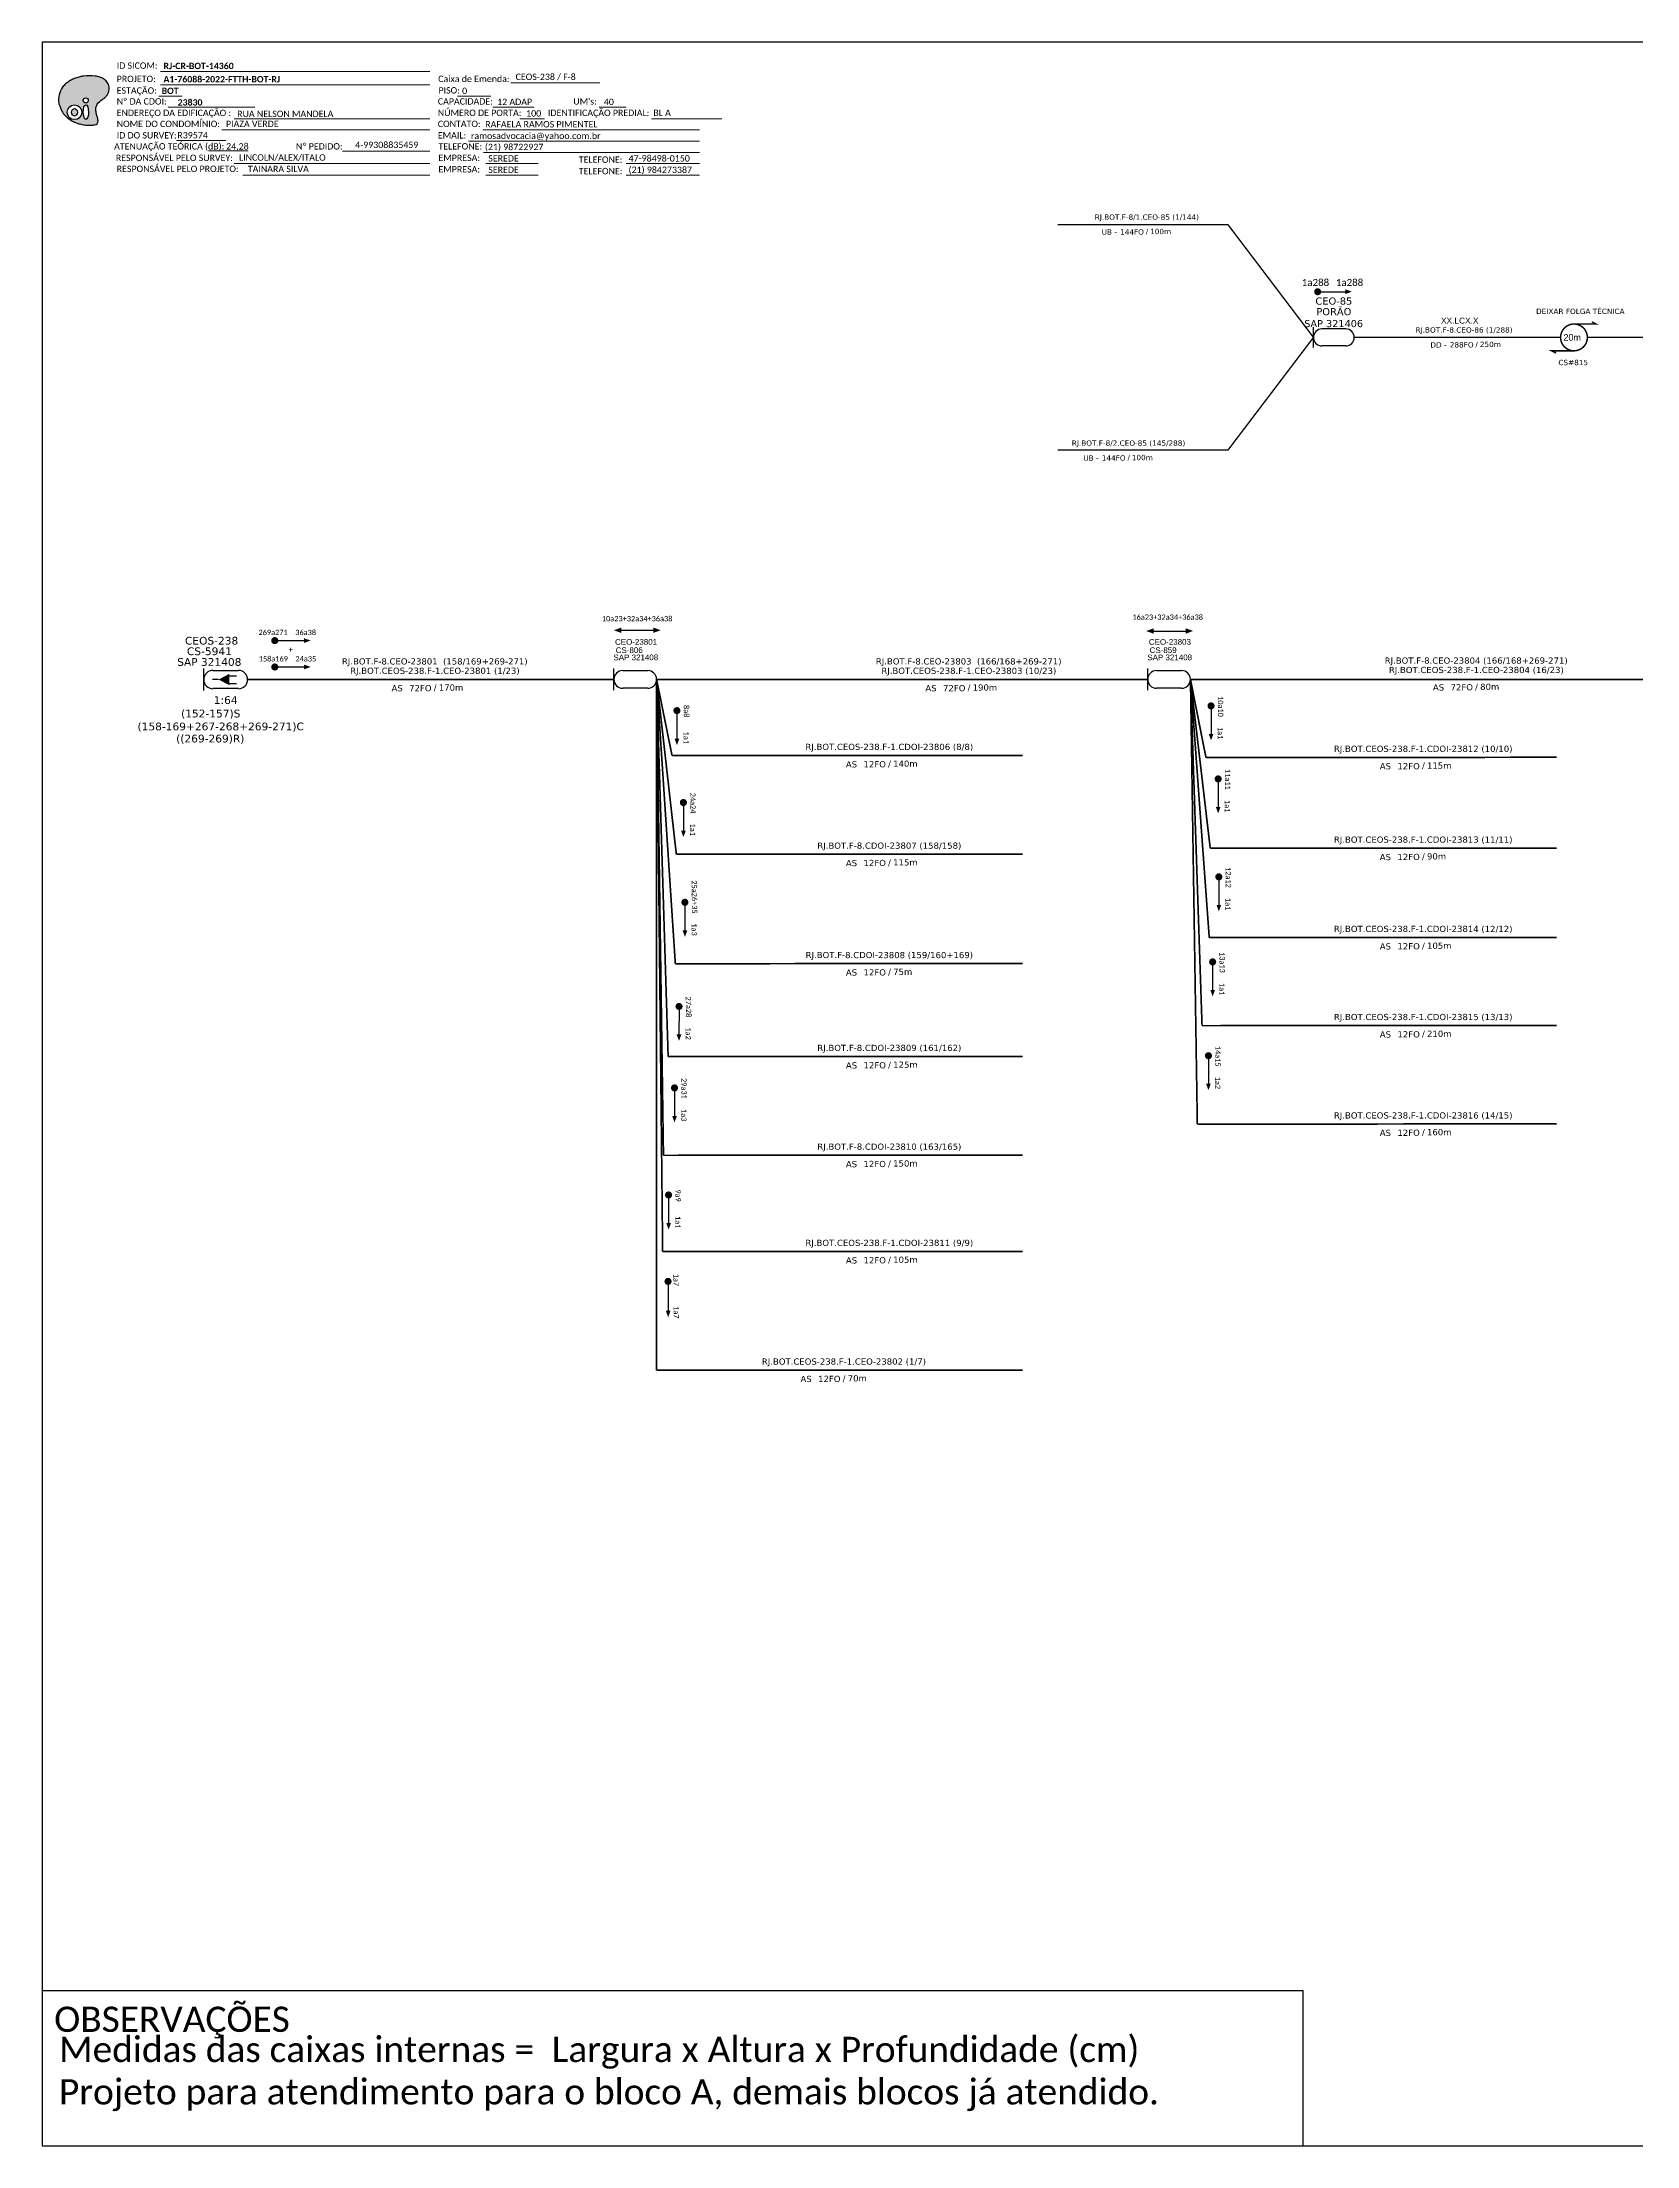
# Model space of a CAD drawing. Header units: inches. Extents: x 38 to 2658, y 14 to 608.
# Drawn here: x 38 to 488, y 14 to 608 of the extents above; entities that cross this region are included whole.
import ezdxf
from ezdxf.enums import TextEntityAlignment as Align

# ---------------------------------------------------------------- set-up
doc = ezdxf.new("R2010")
doc.units = ezdxf.units.IN
doc.header["$MEASUREMENT"] = 0
doc.linetypes.add('ARILSUPP', pattern=[2.98, 1.42, -0.71, 0.14, -0.71])
doc.layers.add("20.0-LEGENDA DOS CDO'S", color=1, linetype='Continuous', lineweight=0)
doc.layers.add('40.1-ETIQUETAS', color=1, linetype='Continuous', lineweight=20)
for name, color, linetype in [('20.4-CEOS', 1, 'Continuous'), ('20.5-CABO AÉREO', 1, 'Continuous'), ('30.4-Selo', 7, 'Continuous'), ('CAP a instalar', 1, 'Continuous'), ('LC', 7, 'Continuous'), ('SETA', 7, 'Continuous')]:
    doc.layers.add(name, color=color, linetype=linetype)
doc.styles.add('ARIAL', font='arial.ttf')
doc.styles.add('MtXpl_Calibri', font='calibri.ttf')
doc.styles.add('siredit', font='verdana.ttf')
doc.styles.add('WMF-Calibri0', font='calibri.ttf')
doc.styles.add('WMF-Calibri1', font='calibrib.ttf')
doc.linetypes.add('FENCELINE1', pattern='A,0.25,-0.1,[133,ltypeshp.shx,S=0.1,R=0,X=-0.1,Y=0],-0.1,1', length=1.45)

# ---------------------------------------------------------------- blocks, each defined once
blk = doc.blocks.new('OI')
h = blk.add_hatch(color=40)
edge = h.paths.add_edge_path()
edge.add_spline(control_points=[(4.35, -0.67), (3.92, -0.99), (3.26, -1.5), (2.81, -2.59), (2.9, -3.5), (3.06, -4.27), (3.31, -4.85), (3.37, -5.39), (3.4, -5.88), (3.2, -6.4), (2.54, -6.61), (1.65, -6.63), (0.55, -6.67), (-0.56, -6.42), (-1.61, -6.14), (-2.77, -5.61), (-3.92, -4.77), (-4.89, -3.7), (-5.34, -2.65), (-5.6, -1.94), (-5.85, -0.96), (-5.71, 0.47), (-5.1, 2.02), (-4.14, 3.02), (-3.3, 3.61), (-2.37, 4.16), (-1.36, 4.44), (-0.56, 4.7), (0.79, 4.85), (2.24, 4.97), (3.79, 4.57), (4.67, 4.21), (5.44, 3.65), (5.76, 2.99), (6.03, 2.21), (6.01, 1.46), (5.72, 0.64), (5.31, 0.08), (4.88, -0.38), (4.51, -0.55), (4.35, -0.67)], knot_values=[0, 0, 0, 0, 1.60434, 2.417191, 3.427595, 4.282808, 4.776746, 5.304182, 5.888771, 6.258406, 6.858137, 7.79129, 8.986195, 10.124242, 11.187857, 12.242908, 13.953784, 15.414161, 16.515391, 17.349188, 17.675853, 19.552021, 21.515531, 22.568638, 23.63245, 24.621084, 25.782718, 26.745347, 27.142653, 29.870543, 31.004649, 31.921532, 32.709589, 33.801391, 34.042471, 35.192333, 35.971461, 36.628871, 37.254359, 37.836911, 37.836911, 37.836911, 37.836911], degree=3, periodic=0)
h.paths.add_polyline_path([(1.13, -0.87, -1), (-0.04, -0.87, -1)], flags=16)
edge = h.paths.add_edge_path(flags=16)
edge.add_ellipse((0.56, -3.59), major_axis=(-0.02, 1.71), ratio=0.361305, start_angle=0, end_angle=360)
h.paths.add_polyline_path([(-0.36, -3.62, -1), (-3.8, -3.62, -1)], flags=16)
edge = h.paths.add_edge_path(flags=0)
edge.add_ellipse((-2.08, -3.62), major_axis=(0, 0.885), ratio=0.758294, start_angle=0, end_angle=360)
at = {"color": 40}
for centre, radius in [((-2.08, -3.62), 1.72), ((0.54, -0.87), 0.587)]:
    blk.add_circle(centre, radius, dxfattribs=at)
blk.add_ellipse((-2.08, -3.62), major_axis=(0, 0.885), ratio=0.758294, start_param=-3.141592653589792, end_param=3.141592653589792, dxfattribs=at)
blk.add_ellipse((0.56, -3.59), major_axis=(-0.02, 1.71), ratio=0.361305, dxfattribs=at)
at = {"color": 40, "start_tangent": (-0.800898, -0.598801), "end_tangent": (-0.800898, -0.598801)}
blk.add_spline([(4.35, -0.67), (3.2, -1.78), (2.9, -2.54), (2.92, -3.55), (3.12, -4.38), (3.28, -4.85), (3.37, -5.37), (3.35, -5.95), (3.2, -6.29), (2.66, -6.55), (1.73, -6.63), (0.54, -6.62), (-0.58, -6.41), (-1.6, -6.11), (-2.56, -5.67), (-3.95, -4.67), (-4.89, -3.56), (-5.37, -2.56), (-5.64, -1.78), (-5.72, -1.46), (-5.63, 0.42), (-4.84, 2.22), (-4.13, 2.99), (-3.27, 3.62), (-2.4, 4.09), (-1.3, 4.47), (-0.37, 4.72), (0.02, 4.77), (2.75, 4.8), (3.85, 4.53), (4.69, 4.16), (5.31, 3.68), (5.85, 2.73), (5.93, 2.5), (5.94, 1.35), (5.67, 0.62), (5.29, 0.08), (4.84, -0.36), (4.35, -0.67)], degree=3, dxfattribs=at)
blk = doc.blocks.new('ETIQUETA_RS5F')
at = {"layer": '40.1-ETIQUETAS', "color": 0, "style": 'siredit'}
blk.add_text('/', height=1.5, dxfattribs=at).set_placement((1.58, -1.95), align=Align.MIDDLE_RIGHT)
for tag, p in [('ETIQUETA_R_SECUNDARIA', (1.21, 2.1)), ('ETIQUETA_R_PRIMARIA', (1.21, 4.1)), ('F_ATIVAS/F_MORTAS', (1.14, -4.24))]:
    blk.add_attdef(tag, text='', height=1.5, dxfattribs=at).set_placement(p, align=Align.MIDDLE_CENTER)
for tag, p in [('TIPO_CABO', (-6.58, -2.12)), ('CAP_CABO', (0.4, -2.09))]:
    blk.add_attdef(tag, text='', height=1.5, dxfattribs=at).set_placement(p, align=Align.MIDDLE_RIGHT)
blk.add_attdef('METROS', text='', height=1.5, dxfattribs=at).set_placement((2.14, -1.95), align=Align.MIDDLE_LEFT)
for tag, p in [('FUSÃO_1', (0.85, -8.39)), ('FUSÃO_2', (0.85, -10.6)), ('FUSÃO_3', (0.85, -12.93)), ('FUSÃO_4', (0.85, -15.14)), ('FUSÃO_5', (0.85, -17.16))]:
    blk.add_attdef(tag, text='', height=1.5, dxfattribs=at).set_placement(p, align=Align.CENTER)

msp = doc.modelspace()

# ---------------------------------------------------------------- linework, layer by layer
for points in [[(37.9, 14.26), (876.47, 14.26), (876.47, 608.26), (37.9, 608.26), (37.9, 14.26)], [(37.9, 58.1), (393.85, 58.1)]]:
    msp.add_lwpolyline(points)
at = {"color": 7, "lineweight": 0}
for points in [[(71.37, 599.97), (147.35, 599.97)], [(71.37, 596.22), (147.35, 596.22)], [(170.19, 596.71), (195.32, 596.71)], [(70.86, 592.94), (77.41, 592.94)], [(73.52, 589.87), (97.98, 589.87)], [(155.14, 592.98), (164.63, 592.98)], [(165.19, 589.87), (176.81, 589.87)], [(195.13, 589.87), (202.8, 589.87)], [(88.68, 583.52), (147.35, 583.52)], [(92.09, 586.63), (147.35, 586.63)], [(162.31, 583.52), (223.53, 583.52)], [(172.78, 586.63), (179.72, 586.63)], [(209.95, 586.63), (229.82, 586.63)], [(75.84, 580.45), (89.78, 580.45)], [(84.85, 577.55), (96.07, 577.52)], [(122.71, 577.49), (147.2, 577.49)], [(123.21, 577.5), (147.36, 577.5)], [(158.27, 580.28), (223.53, 580.28)], [(162.55, 577.04), (223.53, 577.04)], [(92.09, 573.93), (147.35, 573.93)], [(94.58, 570.69), (147.35, 570.69)], [(163.16, 573.93), (177.96, 573.93)], [(163.16, 570.69), (177.96, 570.69)], [(202.77, 573.93), (223.53, 573.93)], [(202.77, 570.69), (223.53, 570.69)]]:
    msp.add_lwpolyline(points, dxfattribs=at)
at = {"color": 0}
for points, const_width in [([(397.51, 537.77, 1), (398.5, 537.77, 1)], 0.99), ([(470.36, 528.65, 1.000012), (470.36, 521.09, 0.999978)], 0.42)]:
    msp.add_lwpolyline(points, format="xyb", close=True, dxfattribs=dict(at, const_width=const_width))
at = {"color": 0, "const_width": 0.394}
for points in [[(470.36, 528.65), (476.66, 528.65), (475.4, 529.28)], [(470.36, 521.09), (464.06, 521.09), (465.32, 520.46)]]:
    msp.add_lwpolyline(points, dxfattribs=at)
at = {"color": 7, "const_width": 1}
for points in [[(103.09, 439.27, 1), (104.09, 439.27, 1)], [(103.09, 431.82, 1), (104.09, 431.82, 1)]]:
    msp.add_lwpolyline(points, format="xyb", close=True, dxfattribs=at)
at = {"const_width": 1}
for points in [[(367.9, 421.33, 1), (367.9, 420.33, 1)], [(217.12, 420, 1), (217.12, 419, 1)], [(369.91, 400.72, 1), (369.91, 399.72, 1)], [(218.94, 394.05, 1), (218.94, 393.05, 1)], [(370.1, 373.06, 1), (370.1, 372.06, 1)], [(219.38, 365.88, 1), (219.38, 364.88, 1)], [(368.35, 349.05, 1), (368.35, 348.05, 1)], [(217.71, 336.49, 1), (217.71, 335.49, 1)], [(367.16, 322.57, 1), (367.16, 321.57, 1)], [(216.44, 313.48, 1), (216.44, 312.48, 1)], [(214.76, 283.24, 1), (214.76, 282.24, 1)], [(214.6, 258.85, 1), (214.61, 257.85, 1)]]:
    msp.add_lwpolyline(points, format="xyb", close=True, dxfattribs=at)
at = {"linetype": 'Continuous'}
msp.add_lwpolyline([(393.85, 58.1), (393.85, 14.26)], dxfattribs=at)
at = {"layer": '20.4-CEOS', "color": 0}
for p, q in [((405.93, 527.27), (399.21, 527.27)), ((405.93, 522.48), (399.21, 522.48)), ((199.31, 425.3), (199.31, 431.35)), ((201.82, 430.84), (208.86, 430.84)), ((350.02, 425.3), (350.02, 431.35)), ((352.54, 430.84), (359.58, 430.84)), ((208.86, 425.81), (201.82, 425.81)), ((359.58, 425.81), (352.54, 425.81))]:
    msp.add_line(p, q, dxfattribs=at)
at = {"layer": '20.4-CEOS', "color": 7}
for p, q in [((86.12, 430.85), (93.35, 430.85)), ((93.35, 425.7), (86.12, 425.7))]:
    msp.add_line(p, q, dxfattribs=at)
at = {"layer": '20.4-CEOS', "color": 0}
msp.add_lwpolyline([(396.82, 521.99), (396.82, 527.76)], dxfattribs=at)
at = {"layer": '20.4-CEOS', "color": 7}
for points in [[(83.54, 425.17), (83.54, 431.38)], [(87.74, 428.27), (86, 428.27)], [(90.59, 429.3), (92.78, 429.3)], [(90.59, 427.15), (92.78, 427.15)]]:
    msp.add_lwpolyline(points, dxfattribs=at)
msp.add_lwpolyline([(87.74, 428.27, 0, 3.18, 0), (90.72, 428.27, 3.18, 3.18, 0)], format="xyseb", dxfattribs=at)
at = {"layer": '20.4-CEOS', "color": 0}
for centre, radius, start, end in [((399.21, 524.87), 2.39, 90, 270), ((405.93, 524.87), 2.39, 270, 90), ((201.82, 428.32), 2.51, 90, 270), ((208.86, 428.32), 2.51, 270, 90), ((352.54, 428.32), 2.51, 90, 270), ((359.58, 428.32), 2.51, 270, 90)]:
    msp.add_arc(centre, radius, start, end, dxfattribs=at)
at = {"layer": '20.4-CEOS', "color": 7}
for centre, start, end in [((86.12, 428.27), 90, 270), ((93.35, 428.27), 270, 90)]:
    msp.add_arc(centre, 2.58, start, end, dxfattribs=at)
at = {"layer": '20.5-CABO AÉREO', "color": 7, "ltscale": 50, "const_width": 0.4}
for points in [[(324.61, 556.7), (372.68, 556.7), (396.82, 524.87)], [(324.61, 493.05), (372.68, 493.05), (396.82, 524.87)]]:
    msp.add_lwpolyline(points, dxfattribs=at)
at = {"layer": '20.5-CABO AÉREO', "color": 0, "ltscale": 50, "const_width": 0.4}
msp.add_lwpolyline([(408.32, 524.87), (466.58, 524.87)], dxfattribs=at)
at = {"layer": '40.1-ETIQUETAS', "color": 0, "const_width": 0.4}
msp.add_lwpolyline([(474.14, 524.87), (532.4, 524.87)], dxfattribs=at)
at = {"layer": 'CAP a instalar', "color": 7, "linetype": 'FENCELINE1', "ltscale": 7, "const_width": 0.467}
for points in [[(95.92, 428.27), (199.31, 428.32)], [(211.38, 428.32), (350.02, 428.32)], [(362.09, 428.32), (500.74, 428.32)]]:
    msp.add_lwpolyline(points, dxfattribs=at)
at = {"layer": 'CAP a instalar', "color": 8, "linetype": 'FENCELINE1', "ltscale": 7, "const_width": 0.467}
for points in [[(211.38, 428.32), (213.09, 266.76)], [(213.32, 293.94), (211.38, 428.32)], [(214.64, 321.82), (211.38, 428.32)], [(216.67, 348.04), (211.38, 428.32)], [(216.95, 378.93), (211.38, 428.32)], [(215.74, 406.81), (211.38, 428.32)], [(364.03, 302.76), (362.09, 428.32)], [(365.36, 330.55), (362.09, 428.32)], [(367.39, 355.42), (362.09, 428.32)], [(367.67, 380.63), (362.09, 428.32)], [(366.46, 406.27), (362.09, 428.32)], [(215.74, 406.81), (314.76, 406.86)], [(366.46, 406.27), (465.48, 406.32)], [(367.67, 380.63), (465.48, 380.68)], [(216.95, 378.93), (314.76, 378.98)], [(367.39, 355.42), (465.48, 355.46)], [(216.67, 348.04), (314.76, 348.09)], [(365.36, 330.55), (465.48, 330.59)], [(214.64, 321.82), (314.76, 321.87)], [(364.03, 302.76), (465.48, 302.81)], [(213.32, 293.94), (314.76, 293.99)], [(213.09, 266.76), (314.76, 266.81)]]:
    msp.add_lwpolyline(points, dxfattribs=at)
at = {"layer": 'CAP a instalar', "color": 0, "linetype": 'FENCELINE1', "ltscale": 7, "const_width": 0.467}
for points in [[(211.38, 428.32), (211.38, 233.24)], [(211.38, 233.24), (314.76, 233.29)]]:
    msp.add_lwpolyline(points, dxfattribs=at)
at = {"layer": 'SETA', "color": 0}
for points in [[(398, 537.77), (406.51, 537.77)], [(351.7, 441.97), (361.53, 441.97)]]:
    msp.add_lwpolyline(points, dxfattribs=at)
at = {"layer": 'SETA', "color": 7}
for points in [[(201.41, 442.18), (211.24, 442.18)], [(103.97, 439.27), (112.57, 439.27)], [(103.97, 431.82), (112.57, 431.82)]]:
    msp.add_lwpolyline(points, dxfattribs=at)
at = {"layer": 'SETA'}
for points in [[(217.12, 419.5), (217.11, 410.91)], [(367.9, 420.83), (367.89, 412.24)], [(369.91, 400.22), (369.9, 391.63)], [(218.94, 393.55), (218.94, 384.95)], [(370.1, 372.56), (370.09, 363.97)], [(219.38, 365.38), (219.37, 356.78)], [(368.35, 348.55), (368.34, 339.96)], [(217.71, 335.99), (217.7, 327.39)], [(367.16, 322.07), (367.15, 313.48)], [(216.44, 312.98), (216.43, 304.38)], [(214.76, 282.74), (214.75, 274.14)], [(214.6, 257.97), (214.64, 249.37)]]:
    msp.add_lwpolyline(points, dxfattribs=at)
at = {"layer": 'SETA', "color": 0}
for points in [[(405.83, 538.45), (407.64, 537.79), (405.83, 537.13)], [(351.7, 442.73), (349.6, 441.97), (351.7, 441.21)], [(360.74, 442.75), (362.84, 441.98), (360.74, 441.22)]]:
    msp.add_solid(points, dxfattribs=at)
at = {"layer": 'SETA', "color": 7}
for points in [[(111.88, 439.94), (113.71, 439.28), (111.88, 438.61)], [(201.41, 442.95), (199.31, 442.18), (201.41, 441.42)], [(210.45, 442.96), (212.55, 442.2), (210.45, 441.44)], [(111.88, 432.5), (113.71, 431.83), (111.88, 431.17)]]:
    msp.add_solid(points, dxfattribs=at)
at = {"layer": 'SETA'}
for points in [[(217.79, 411.59), (217.12, 409.76), (216.46, 411.6)], [(368.57, 412.92), (367.9, 411.09), (367.24, 412.93)], [(370.58, 392.32), (369.91, 390.49), (369.25, 392.32)], [(219.62, 385.64), (218.95, 383.81), (218.28, 385.64)], [(370.77, 364.66), (370.1, 362.82), (369.44, 364.66)], [(220.05, 357.47), (219.38, 355.64), (218.71, 357.47)], [(369.02, 340.64), (368.36, 338.81), (367.69, 340.65)], [(218.38, 328.08), (217.71, 326.25), (217.04, 328.08)], [(367.83, 314.17), (367.16, 312.33), (366.5, 314.17)], [(217.12, 305.07), (216.45, 303.24), (215.78, 305.07)], [(215.44, 274.83), (214.77, 273), (214.1, 274.83)], [(215.31, 250.06), (214.65, 248.23), (213.98, 250.06)]]:
    msp.add_solid(points, dxfattribs=at)

# ---------------------------------------------------------------- block references
at = {"color": 7, "xscale": 1.213923925195771, "yscale": 1.213923925533891, "zscale": 1.213923925163967, "rotation": 0.1532895858424417}
msp.add_blockref('OI', (49.57, 592.84), dxfattribs=at)
at = {"layer": '40.1-ETIQUETAS', "color": 0}
ref = msp.add_blockref('ETIQUETA_RS5F', (348.59, 556.73), dxfattribs=at)
ref.add_attrib('ETIQUETA_R_SECUNDARIA', 'RJ.BOT.F-8/1.CEO-85 (1/144)', dxfattribs={"color": 0, "height": 1.5, "style": 'siredit'}).set_placement((349.77, 558.83), align=Align.MIDDLE_CENTER)
ref.add_attrib('TIPO_CABO', 'UB - ', dxfattribs={"color": 0, "height": 1.5, "style": 'siredit'}).set_placement((341.98, 554.62), align=Align.MIDDLE_RIGHT)
ref.add_attrib('CAP_CABO', '144FO', dxfattribs={"color": 0, "height": 1.5, "style": 'siredit'}).set_placement((348.96, 554.64), align=Align.MIDDLE_RIGHT)
ref.add_attrib('METROS', '100m', dxfattribs={"color": 0, "height": 1.5, "style": 'siredit'}).set_placement((350.7, 554.78), align=Align.MIDDLE_LEFT)
ref = msp.add_blockref('ETIQUETA_RS5F', (343.42, 492.92), dxfattribs=at)
ref.add_attrib('ETIQUETA_R_SECUNDARIA', 'RJ.BOT.F-8/2.CEO-85 (145/288)', dxfattribs={"color": 0, "height": 1.5, "style": 'siredit'}).set_placement((344.6, 495.02), align=Align.MIDDLE_CENTER)
ref.add_attrib('TIPO_CABO', 'UB - ', dxfattribs={"color": 0, "height": 1.5, "style": 'siredit'}).set_placement((336.8, 490.8), align=Align.MIDDLE_RIGHT)
ref.add_attrib('CAP_CABO', '144FO', dxfattribs={"color": 0, "height": 1.5, "style": 'siredit'}).set_placement((343.78, 490.83), align=Align.MIDDLE_RIGHT)
ref.add_attrib('METROS', '100m', dxfattribs={"color": 0, "height": 1.5, "style": 'siredit'}).set_placement((345.53, 490.96), align=Align.MIDDLE_LEFT)
at = {"layer": '40.1-ETIQUETAS', "color": 8}
ref = msp.add_blockref('ETIQUETA_RS5F', (275.69, 406.8), dxfattribs=dict(at, xscale=1.166399984969757, yscale=1.166399985551834, zscale=1.16639998499977))
ref.add_attrib('ETIQUETA_R_SECUNDARIA', 'RJ.BOT.CEOS-238.F-1.CDOI-23806 (8/8)', dxfattribs={"layer": '30.4-Selo', "color": 0, "height": 1.7496, "style": 'siredit'}).set_placement((277.07, 409.26), align=Align.MIDDLE_CENTER)
ref.add_attrib('TIPO_CABO', 'AS', dxfattribs={"color": 0, "height": 1.75, "style": 'siredit'}).set_placement((267.97, 404.34), align=Align.MIDDLE_RIGHT)
ref.add_attrib('CAP_CABO', '12FO', dxfattribs={"color": 0, "height": 1.75, "style": 'siredit'}).set_placement((276.12, 404.36), align=Align.MIDDLE_RIGHT)
ref.add_attrib('METROS', '140m', dxfattribs={"color": 0, "height": 1.75, "style": 'siredit'}).set_placement((278.15, 404.52), align=Align.MIDDLE_LEFT)
ref = msp.add_blockref('ETIQUETA_RS5F', (426.41, 406.27), dxfattribs=dict(at, xscale=1.166399984969757, yscale=1.166399985551834, zscale=1.16639998499977))
ref.add_attrib('ETIQUETA_R_SECUNDARIA', 'RJ.BOT.CEOS-238.F-1.CDOI-23812 (10/10)', dxfattribs={"layer": '30.4-Selo', "color": 0, "height": 1.7496, "style": 'siredit'}).set_placement((427.79, 408.72), align=Align.MIDDLE_CENTER)
ref.add_attrib('TIPO_CABO', 'AS', dxfattribs={"color": 0, "height": 1.75, "style": 'siredit'}).set_placement((418.7, 403.8), align=Align.MIDDLE_RIGHT)
ref.add_attrib('CAP_CABO', '12FO', dxfattribs={"color": 0, "height": 1.75, "style": 'siredit'}).set_placement((426.84, 403.82), align=Align.MIDDLE_RIGHT)
ref.add_attrib('METROS', '115m', dxfattribs={"color": 0, "height": 1.75, "style": 'siredit'}).set_placement((428.87, 403.99), align=Align.MIDDLE_LEFT)
ref = msp.add_blockref('ETIQUETA_RS5F', (275.7, 378.93), dxfattribs=dict(at, xscale=1.166399984969757, yscale=1.166399985551834, zscale=1.16639998499977))
ref.add_attrib('ETIQUETA_R_SECUNDARIA', 'RJ.BOT.F-8.CDOI-23807 (158/158)', dxfattribs={"layer": '30.4-Selo', "color": 0, "height": 1.7496, "style": 'siredit'}).set_placement((277.08, 381.38), align=Align.MIDDLE_CENTER)
ref.add_attrib('TIPO_CABO', 'AS', dxfattribs={"color": 0, "height": 1.75, "style": 'siredit'}).set_placement((267.98, 376.46), align=Align.MIDDLE_RIGHT)
ref.add_attrib('CAP_CABO', '12FO', dxfattribs={"color": 0, "height": 1.75, "style": 'siredit'}).set_placement((276.12, 376.49), align=Align.MIDDLE_RIGHT)
ref.add_attrib('METROS', '115m', dxfattribs={"color": 0, "height": 1.75, "style": 'siredit'}).set_placement((278.16, 376.65), align=Align.MIDDLE_LEFT)
ref = msp.add_blockref('ETIQUETA_RS5F', (426.41, 380.63), dxfattribs=dict(at, xscale=1.166399984969757, yscale=1.166399985551834, zscale=1.16639998499977))
ref.add_attrib('ETIQUETA_R_SECUNDARIA', 'RJ.BOT.CEOS-238.F-1.CDOI-23813 (11/11)', dxfattribs={"layer": '30.4-Selo', "color": 0, "height": 1.7496, "style": 'siredit'}).set_placement((427.79, 383.08), align=Align.MIDDLE_CENTER)
ref.add_attrib('TIPO_CABO', 'AS', dxfattribs={"color": 0, "height": 1.75, "style": 'siredit'}).set_placement((418.7, 378.16), align=Align.MIDDLE_RIGHT)
ref.add_attrib('CAP_CABO', '12FO', dxfattribs={"color": 0, "height": 1.75, "style": 'siredit'}).set_placement((426.84, 378.19), align=Align.MIDDLE_RIGHT)
ref.add_attrib('METROS', '90m', dxfattribs={"color": 0, "height": 1.75, "style": 'siredit'}).set_placement((428.87, 378.35), align=Align.MIDDLE_LEFT)
ref = msp.add_blockref('ETIQUETA_RS5F', (426.41, 355.41), dxfattribs=dict(at, xscale=1.166399984969757, yscale=1.166399985551834, zscale=1.16639998499977))
ref.add_attrib('ETIQUETA_R_SECUNDARIA', 'RJ.BOT.CEOS-238.F-1.CDOI-23814 (12/12)', dxfattribs={"layer": '30.4-Selo', "color": 0, "height": 1.7496, "style": 'siredit'}).set_placement((427.79, 357.87), align=Align.MIDDLE_CENTER)
ref.add_attrib('TIPO_CABO', 'AS', dxfattribs={"color": 0, "height": 1.75, "style": 'siredit'}).set_placement((418.7, 352.94), align=Align.MIDDLE_RIGHT)
ref.add_attrib('CAP_CABO', '12FO', dxfattribs={"color": 0, "height": 1.75, "style": 'siredit'}).set_placement((426.84, 352.97), align=Align.MIDDLE_RIGHT)
ref.add_attrib('METROS', '105m', dxfattribs={"color": 0, "height": 1.75, "style": 'siredit'}).set_placement((428.87, 353.13), align=Align.MIDDLE_LEFT)
ref = msp.add_blockref('ETIQUETA_RS5F', (275.7, 348.03), dxfattribs=dict(at, xscale=1.166399984969757, yscale=1.166399985551834, zscale=1.16639998499977))
ref.add_attrib('ETIQUETA_R_SECUNDARIA', 'RJ.BOT.F-8.CDOI-23808 (159/160+169)', dxfattribs={"layer": '30.4-Selo', "color": 0, "height": 1.7496, "style": 'siredit'}).set_placement((277.08, 350.49), align=Align.MIDDLE_CENTER)
ref.add_attrib('TIPO_CABO', 'AS', dxfattribs={"color": 0, "height": 1.75, "style": 'siredit'}).set_placement((267.98, 345.57), align=Align.MIDDLE_RIGHT)
ref.add_attrib('CAP_CABO', '12FO', dxfattribs={"color": 0, "height": 1.75, "style": 'siredit'}).set_placement((276.12, 345.59), align=Align.MIDDLE_RIGHT)
ref.add_attrib('METROS', '75m', dxfattribs={"color": 0, "height": 1.75, "style": 'siredit'}).set_placement((278.16, 345.75), align=Align.MIDDLE_LEFT)
ref = msp.add_blockref('ETIQUETA_RS5F', (426.41, 330.54), dxfattribs=dict(at, xscale=1.166399984969757, yscale=1.166399985551834, zscale=1.16639998499977))
ref.add_attrib('ETIQUETA_R_SECUNDARIA', 'RJ.BOT.CEOS-238.F-1.CDOI-23815 (13/13)', dxfattribs={"layer": '30.4-Selo', "color": 0, "height": 1.7496, "style": 'siredit'}).set_placement((427.79, 333), align=Align.MIDDLE_CENTER)
ref.add_attrib('TIPO_CABO', 'AS', dxfattribs={"color": 0, "height": 1.75, "style": 'siredit'}).set_placement((418.7, 328.07), align=Align.MIDDLE_RIGHT)
ref.add_attrib('CAP_CABO', '12FO', dxfattribs={"color": 0, "height": 1.75, "style": 'siredit'}).set_placement((426.84, 328.1), align=Align.MIDDLE_RIGHT)
ref.add_attrib('METROS', '210m', dxfattribs={"color": 0, "height": 1.75, "style": 'siredit'}).set_placement((428.87, 328.26), align=Align.MIDDLE_LEFT)
ref = msp.add_blockref('ETIQUETA_RS5F', (275.7, 321.82), dxfattribs=dict(at, xscale=1.166399984969757, yscale=1.166399985551834, zscale=1.16639998499977))
ref.add_attrib('ETIQUETA_R_SECUNDARIA', 'RJ.BOT.F-8.CDOI-23809 (161/162)', dxfattribs={"layer": '30.4-Selo', "color": 0, "height": 1.7496, "style": 'siredit'}).set_placement((277.08, 324.27), align=Align.MIDDLE_CENTER)
ref.add_attrib('TIPO_CABO', 'AS', dxfattribs={"color": 0, "height": 1.75, "style": 'siredit'}).set_placement((267.98, 319.35), align=Align.MIDDLE_RIGHT)
ref.add_attrib('CAP_CABO', '12FO', dxfattribs={"color": 0, "height": 1.75, "style": 'siredit'}).set_placement((276.12, 319.38), align=Align.MIDDLE_RIGHT)
ref.add_attrib('METROS', '125m', dxfattribs={"color": 0, "height": 1.75, "style": 'siredit'}).set_placement((278.16, 319.54), align=Align.MIDDLE_LEFT)
ref = msp.add_blockref('ETIQUETA_RS5F', (426.41, 302.76), dxfattribs=dict(at, xscale=1.166399984969757, yscale=1.166399985551834, zscale=1.16639998499977))
ref.add_attrib('ETIQUETA_R_SECUNDARIA', 'RJ.BOT.CEOS-238.F-1.CDOI-23816 (14/15)', dxfattribs={"layer": '30.4-Selo', "color": 0, "height": 1.7496, "style": 'siredit'}).set_placement((427.79, 305.21), align=Align.MIDDLE_CENTER)
ref.add_attrib('TIPO_CABO', 'AS', dxfattribs={"color": 0, "height": 1.75, "style": 'siredit'}).set_placement((418.7, 300.29), align=Align.MIDDLE_RIGHT)
ref.add_attrib('CAP_CABO', '12FO', dxfattribs={"color": 0, "height": 1.75, "style": 'siredit'}).set_placement((426.84, 300.32), align=Align.MIDDLE_RIGHT)
ref.add_attrib('METROS', '160m', dxfattribs={"color": 0, "height": 1.75, "style": 'siredit'}).set_placement((428.87, 300.48), align=Align.MIDDLE_LEFT)
ref = msp.add_blockref('ETIQUETA_RS5F', (275.7, 293.94), dxfattribs=dict(at, xscale=1.166399984969757, yscale=1.166399985551834, zscale=1.16639998499977))
ref.add_attrib('ETIQUETA_R_SECUNDARIA', 'RJ.BOT.F-8.CDOI-23810 (163/165)', dxfattribs={"layer": '30.4-Selo', "color": 0, "height": 1.7496, "style": 'siredit'}).set_placement((277.08, 296.39), align=Align.MIDDLE_CENTER)
ref.add_attrib('TIPO_CABO', 'AS', dxfattribs={"color": 0, "height": 1.75, "style": 'siredit'}).set_placement((267.98, 291.47), align=Align.MIDDLE_RIGHT)
ref.add_attrib('CAP_CABO', '12FO', dxfattribs={"color": 0, "height": 1.75, "style": 'siredit'}).set_placement((276.12, 291.5), align=Align.MIDDLE_RIGHT)
ref.add_attrib('METROS', '150m', dxfattribs={"color": 0, "height": 1.75, "style": 'siredit'}).set_placement((278.16, 291.66), align=Align.MIDDLE_LEFT)
ref = msp.add_blockref('ETIQUETA_RS5F', (275.7, 266.76), dxfattribs=dict(at, xscale=1.166399984969757, yscale=1.166399985551834, zscale=1.16639998499977))
ref.add_attrib('ETIQUETA_R_SECUNDARIA', 'RJ.BOT.CEOS-238.F-1.CDOI-23811 (9/9)', dxfattribs={"layer": '30.4-Selo', "color": 0, "height": 1.7496, "style": 'siredit'}).set_placement((277.08, 269.22), align=Align.MIDDLE_CENTER)
ref.add_attrib('TIPO_CABO', 'AS', dxfattribs={"color": 0, "height": 1.75, "style": 'siredit'}).set_placement((267.98, 264.29), align=Align.MIDDLE_RIGHT)
ref.add_attrib('CAP_CABO', '12FO', dxfattribs={"color": 0, "height": 1.75, "style": 'siredit'}).set_placement((276.12, 264.32), align=Align.MIDDLE_RIGHT)
ref.add_attrib('METROS', '105m', dxfattribs={"color": 0, "height": 1.75, "style": 'siredit'}).set_placement((278.16, 264.48), align=Align.MIDDLE_LEFT)
at = {"layer": '40.1-ETIQUETAS', "color": 0}
ref = msp.add_blockref('ETIQUETA_RS5F', (262.88, 233.26), dxfattribs=dict(at, xscale=1.166399984969757, yscale=1.166399985551834, zscale=1.16639998499977))
ref.add_attrib('ETIQUETA_R_SECUNDARIA', 'RJ.BOT.CEOS-238.F-1.CEO-23802 (1/7)', dxfattribs={"color": 0, "height": 1.7496, "style": 'siredit'}).set_placement((264.26, 235.72), align=Align.MIDDLE_CENTER)
ref.add_attrib('TIPO_CABO', 'AS', dxfattribs={"color": 0, "height": 1.75, "style": 'siredit'}).set_placement((255.16, 230.8), align=Align.MIDDLE_RIGHT)
ref.add_attrib('CAP_CABO', '12FO', dxfattribs={"color": 0, "height": 1.75, "style": 'siredit'}).set_placement((263.3, 230.82), align=Align.MIDDLE_RIGHT)
ref.add_attrib('METROS', '70m', dxfattribs={"color": 0, "height": 1.75, "style": 'siredit'}).set_placement((265.34, 230.99), align=Align.MIDDLE_LEFT)

# ---------------------------------------------------------------- texts
at = {"color": 7, "lineweight": 0}
for s, height, style, p in [('ID SICOM:', 1.793, 'WMF-Calibri0', (58.97, 600.72)), ('PROJETO:', 1.793, 'WMF-Calibri0', (58.97, 596.96)), ('ESTAÇÃO:', 1.793, 'WMF-Calibri0', (58.97, 593.68)), ('Caixa de Emenda:', 1.7927, 'WMF-Calibri0', (149.73, 596.96)), ('PISO:', 1.793, 'WMF-Calibri0', (149.8, 593.73)), ('ENDEREÇO DA EDIFICAÇÃO :', 1.7927, 'WMF-Calibri0', (58.97, 587.38)), ('Nº DA CDOI:', 1.7927, 'WMF-Calibri0', (58.97, 590.61)), ('CAPACIDADE:', 1.7927, 'WMF-Calibri0', (149.62, 590.61)), ('NÚMERO DE PORTA:', 1.7927, 'WMF-Calibri0', (149.62, 587.38)), ('IDENTIFICAÇÃO PREDIAL:', 1.7927, 'WMF-Calibri0', (180.7, 587.38)), ("UM's:", 1.793, 'WMF-Calibri0', (187.86, 590.61)), ('BL A', 1.793, 'WMF-Calibri0', (210.45, 587.38)), ('NOME DO CONDOMÍNIO:', 1.7927, 'WMF-Calibri0', (58.97, 584.26)), ('ID DO SURVEY:', 1.7927, 'WMF-Calibri0', (58.97, 581.03)), (' PIAZA VERDE ', 1.7927, 'WMF-Calibri0', (89.19, 584.26)), ('CONTATO:', 1.793, 'WMF-Calibri0', (149.62, 584.26)), ('EMAIL:', 1.793, 'WMF-Calibri0', (149.62, 581.03)), ('ATENUAÇÃO TEÓRICA (dB):', 1.7927, 'WMF-Calibri0', (58.23, 577.92)), ('RESPONSÁVEL PELO SURVEY:', 1.7927, 'WMF-Calibri0', (58.73, 574.68)), ('24,28', 1.793, 'WMF-Calibri0', (89.85, 577.92)), ('Nº PEDIDO:', 1.793, 'WMF-Calibri0', (109.56, 577.92)), ('TELEFONE:', 1.793, 'WMF-Calibri0', (149.8, 577.92)), ('EMPRESA:', 1.793, 'WMF-Calibri0', (149.8, 574.68)), ('RESPONSÁVEL PELO PROJETO:', 1.7927, 'WMF-Calibri0', (58.97, 571.57)), ('EMPRESA:', 1.793, 'WMF-Calibri0', (149.8, 571.44)), ('TELEFONE:', 1.793, 'WMF-Calibri0', (189.41, 574.17)), ('TELEFONE:', 1.793, 'WMF-Calibri0', (189.41, 570.94)), ('10a23+32a34+36a38', 1.5, 'MtXpl_Calibri', (195.94, 444.71)), ('269a271', 1.5, 'MtXpl_Calibri', (99, 440.82)), ('36a38', 1.5, 'MtXpl_Calibri', (109.38, 440.82)), ('+', 1.5, 'MtXpl_Calibri', (107.51, 435.98))]:
    msp.add_text(s, height=height, dxfattribs=dict(at, style=style)).set_placement(p)
at = {"color": 7, "linetype": 'Continuous'}
for s, height, style, p in [('RJ-CR-BOT-14360', 1.7927, 'WMF-Calibri1', (72.17, 600.62)), ('BOT', 1.793, 'WMF-Calibri1', (71.65, 593.59)), ('A1-76088-2022-FTTH-BOT-RJ', 1.7927, 'WMF-Calibri1', (72.17, 596.87)), ('0', 1.79, 'WMF-Calibri0', (156.49, 593.58)), ('CEOS-238 / F-8', 1.7927, 'WMF-Calibri0', (171.58, 597.55)), (' RUA NELSON MANDELA', 1.7927, 'WMF-Calibri0', (92.35, 587.09)), ('12 ADAP', 1.793, 'WMF-Calibri0', (166.37, 590.49)), ('100', 1.793, 'WMF-Calibri0', (174.55, 587.23)), ('40', 1.793, 'WMF-Calibri0', (196.48, 590.47)), ('R39574', 1.793, 'WMF-Calibri0', (76.1, 581.06)), ('ramosadvocacia@yahoo.com.br', 1.7927, 'WMF-Calibri0', (158.97, 580.88)), ('RAFAELA RAMOS PIMENTEL', 1.7927, 'WMF-Calibri0', (163, 584.15)), ('LINCOLN/ALEX/ITALO', 1.7927, 'WMF-Calibri0', (93.49, 574.77)), ('(21) 98722927 ', 1.7927, 'WMF-Calibri0', (162.92, 577.75)), ('SEREDE', 1.793, 'WMF-Calibri0', (163.87, 574.53)), ('47-98498-0150', 1.7927, 'WMF-Calibri0', (203.47, 574.53)), ('TAINARA SILVA', 1.7927, 'WMF-Calibri0', (95.98, 571.53)), ('SEREDE', 1.793, 'WMF-Calibri0', (163.87, 571.29)), ('(21) 984273387', 1.7927, 'WMF-Calibri0', (203.47, 571.29))]:
    msp.add_text(s, height=height, dxfattribs=dict(at, style=style)).set_placement(p)
at = {"color": 7, "linetype": 'Continuous', "style": 'WMF-Calibri1'}
msp.add_text('23830', height=1.793, dxfattribs=at).set_placement((79.67, 590.33), align=Align.CENTER)
at = {"color": 7, "style": 'WMF-Calibri0'}
msp.add_text('4-99308835459', height=1.7927, dxfattribs=at).set_placement((126.28, 578.33))
at = {"color": 0}
msp.add_text('20m', height=1.89, dxfattribs=at).set_placement((467.39, 523.93))
at = {"lineweight": 0, "style": 'MtXpl_Calibri'}
msp.add_text('16a23+32a34+36a38', height=1.5, dxfattribs=at).set_placement((345.71, 445.14))
at = {"style": 'WMF-Calibri0'}
msp.add_text('OBSERVAÇÕES', height=7.1308, dxfattribs=at).set_placement((41.32, 46.45))
at = {"color": 5, "insert": (397.38, 540.37), "char_height": 1.98, "width": 25.1052, "attachment_point": 5}
msp.add_mtext('{\\fCalibri|b0|i0|c0|p34;\\C7;1a288}', dxfattribs=at)
at = {"color": 0, "insert": (407, 540.37), "char_height": 1.98, "width": 25.1052, "attachment_point": 5}
msp.add_mtext('{\\fCalibri|b0|i0|c0|p34;\\C7;1a288}', dxfattribs=at)
at = {"color": 7, "char_height": 1.5, "width": 25.3588, "attachment_point": 5}
for s, insert in [('\\C7;\\fCalibri|b0|i0|c0|p34;158a169', (103.18, 434.12)), ('\\C7;\\fCalibri|b0|i0|c0|p34;24a35', (112.35, 434.12))]:
    msp.add_mtext(s, dxfattribs=dict(at, insert=insert))
at = {"char_height": 1.5, "width": 25.3588, "attachment_point": 5}
for s, insert, rotation in [('\\C7;\\fCalibri|b0|i0|c0|p34;10a10', (370.59, 420.68), 270.66659), ('\\C7;\\fCalibri|b0|i0|c0|p34;8a8', (219.8, 419.35), 270.66659), ('\\C7;\\fCalibri|b0|i0|c0|p34;1a1', (219.74, 411.82), 269.93829), ('\\C7;\\fCalibri|b0|i0|c0|p34;1a1', (370.52, 413.15), 269.93829), ('\\C7;\\fCalibri|b0|i0|c0|p34;11a11', (372.59, 400.08), 270.66659), ('{\\fCalibri|b0|i0|c0|p34;\\C7;24a24}', (221.63, 393.4), 270.66659), ('\\C7;\\fCalibri|b0|i0|c0|p34;1a1', (372.53, 392.54), 269.93829), ('{\\fCalibri|b0|i0|c0|p34;\\C7;1a1}', (221.56, 385.86), 269.93829), ('\\C7;\\fCalibri|b0|i0|c0|p34;12a12', (372.78, 372.41), 270.66659), ('\\C7;\\fCalibri|b0|i0|c0|p34;25a26+35', (222.06, 366.89), 270.66659), ('\\C7;\\fCalibri|b0|i0|c0|p34;1a1', (372.72, 364.88), 269.93829), ('\\C7;\\fCalibri|b0|i0|c0|p34;1a3', (221.99, 357.69), 269.93829), ('\\C7;\\fCalibri|b0|i0|c0|p34;13a13', (371.04, 348.4), 270.66659), ('{\\fCalibri|b0|i0|c0|p34;\\C7;27a28}', (220.39, 335.84), 270.66659), ('\\C7;\\fCalibri|b0|i0|c0|p34;1a1', (370.97, 340.87), 269.93829), ('{\\fCalibri|b0|i0|c0|p34;\\C7;1a2}', (220.32, 328.3), 269.93829), ('\\C7;\\fCalibri|b0|i0|c0|p34;14a15', (369.84, 321.92), 270.66659), ('{\\fCalibri|b0|i0|c0|p34;\\C7;29a31}', (219.13, 312.83), 270.66659), ('\\C7;\\fCalibri|b0|i0|c0|p34;1a2', (369.78, 314.39), 269.93829), ('{\\fCalibri|b0|i0|c0|p34;\\C7;1a3}', (219.06, 305.29), 269.93829), ('\\C7;\\fCalibri|b0|i0|c0|p34;9a9', (217.45, 282.59), 270.66659), ('\\C7;\\fCalibri|b0|i0|c0|p34;1a1', (217.38, 275.06), 269.93829), ('{\\fCalibri|b0|i0|c0|p34;\\C7;1a7}', (216.89, 258.76), 270.23704), ('{\\fCalibri|b0|i0|c0|p34;\\C7;1a7}', (216.93, 249.6), 270.23704)]:
    msp.add_mtext(s, dxfattribs=dict(at, insert=insert, rotation=rotation))
at = {"char_height": 7.1308, "width": 658.8434, "attachment_point": 1, "style": 'WMF-Calibri0'}
for s, insert in [('Medidas das caixas internas =  Largura x Altura x Profundidade (cm)', (42.67, 45.06)), ('\\C1;Projeto para atendimento para o bloco A, demais blocos já atendido.', (42.67, 33.1))]:
    msp.add_mtext(s, dxfattribs=dict(at, insert=insert))
at = {"layer": "20.0-LEGENDA DOS CDO'S", "color": 7, "lineweight": 0, "style": 'ARIAL'}
msp.add_text('CEO-23801', height=1.611, rotation=0.11799, dxfattribs=at).set_placement((199.64, 438.08))
at = {"layer": "20.0-LEGENDA DOS CDO'S", "color": 0, "lineweight": 0, "style": 'ARIAL'}
for s, p in [('CEO-23803', (350.35, 438.08)), ('SAP 321408', (199.2, 433.71)), ('CS-806', (199.84, 435.75)), ('SAP 321408', (349.91, 433.71)), ('CS-859', (350.56, 435.75))]:
    msp.add_text(s, height=1.611, rotation=0.11799, dxfattribs=at).set_placement(p)
at = {"layer": '20.4-CEOS', "color": 7, "style": 'siredit'}
for s, height, p in [('CEO-85', 2.028, (402.57, 535.14)), ('SAP 321406', 2, (402.52, 528.77)), ('PORÃO', 2.028, (402.57, 532.14))]:
    msp.add_text(s, height=height, dxfattribs=at).set_placement(p, align=Align.MIDDLE_CENTER)
at = {"layer": '20.4-CEOS', "color": 7, "lineweight": 0, "style": 'siredit'}
for s, height, p in [('CEOS-238', 2.183, (85.76, 440.33)), ('SAP 321408', 2.183, (85.11, 434.33)), ('CS-5941', 2.183, (85.14, 437.35)), ('1:64', 2.183, (89.73, 423.57)), ('(158-169+267-268+269-271)C', 2.1826, (88.33, 416.12)), ('(152-157)S', 2.183, (85.51, 419.77)), ('((269-269)R)', 2.1826, (85.38, 412.7))]:
    msp.add_text(s, height=height, dxfattribs=at).set_placement(p, align=Align.TOP_CENTER)
at = {"layer": '40.1-ETIQUETAS', "color": 0, "style": 'siredit'}
for s, p in [('DEIXAR FOLGA TÉCNICA', (472.15, 532.24)), ('RJ.BOT.F-8.CEO-86 (1/288)', (439.32, 526.98)), ('CS#815', (470.14, 517.79))]:
    msp.add_text(s, height=1.5, dxfattribs=at).set_placement(p, align=Align.MIDDLE_CENTER)
for s, p in [('DD - ', (435.05, 522.76)), ('288FO', (442.03, 522.78)), ('/', (443.22, 522.92))]:
    msp.add_text(s, height=1.5, dxfattribs=at).set_placement(p, align=Align.MIDDLE_RIGHT)
msp.add_text('250m', height=1.5, dxfattribs=at).set_placement((443.78, 522.92), align=Align.MIDDLE_LEFT)
at = {"layer": '40.1-ETIQUETAS', "color": 7, "lineweight": 0, "style": 'siredit'}
for s, p in [('RJ.BOT.F-8.CEO-23801  (158/169+269-271)', (148.76, 433.4)), ('RJ.BOT.F-8.CEO-23803  (166/168+269-271)', (299.48, 433.4)), ('RJ.BOT.F-8.CEO-23804 (166/168+269-271)', (442.75, 433.63)), ('RJ.BOT.CEOS-238.F-1.CEO-23801 (1/23)', (148.8, 430.75)), ('RJ.BOT.CEOS-238.F-1.CEO-23803 (10/23)', (299.52, 430.75)), ('RJ.BOT.CEOS-238.F-1.CEO-23804 (16/23)', (442.79, 430.98))]:
    msp.add_text(s, height=1.7496, dxfattribs=at).set_placement(p, align=Align.MIDDLE_CENTER)
for s, p in [('AS', (139.71, 425.83)), ('72FO', (147.85, 425.85)), ('AS', (290.42, 425.83)), ('72FO', (298.57, 425.85)), ('AS', (433.69, 426.06)), ('72FO', (441.84, 426.09))]:
    msp.add_text(s, height=1.75, dxfattribs=at).set_placement(p, align=Align.MIDDLE_RIGHT)
at = {"layer": '40.1-ETIQUETAS', "color": 7, "style": 'siredit'}
for p in [(149.27, 426.02), (299.98, 426.02), (443.25, 426.25)]:
    msp.add_text('/', height=1.75, dxfattribs=at).set_placement(p, align=Align.MIDDLE_RIGHT)
at = {"layer": '40.1-ETIQUETAS', "color": 7, "lineweight": 0, "style": 'siredit'}
for s, p in [('170m', (149.89, 426.02)), ('190m', (300.6, 426.02)), ('80m', (443.87, 426.25))]:
    msp.add_text(s, height=1.75, dxfattribs=at).set_placement(p, align=Align.MIDDLE_LEFT)
at = {"layer": 'LC', "color": 3, "linetype": 'ARILSUPP', "style": 'ARIAL'}
msp.add_text('XX.LCX.X', height=1.68, dxfattribs=at).set_placement((438.1, 529.61), align=Align.MIDDLE_CENTER)

doc.saveas('drawing.dxf')
